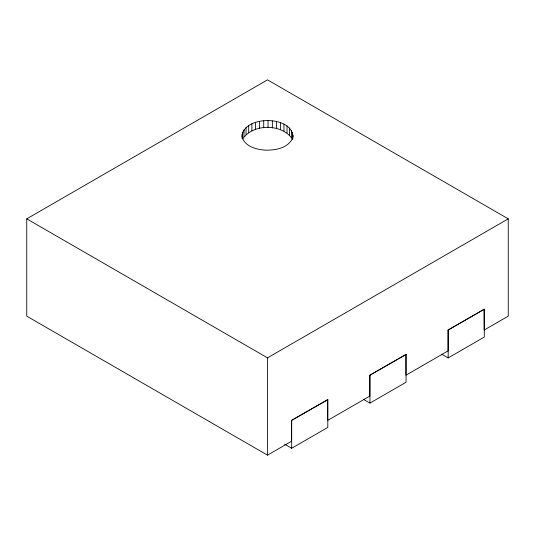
<?xml version="1.0" encoding="UTF-8"?>
<svg xmlns="http://www.w3.org/2000/svg" width="535" height="535" viewBox="0 0 535 535"><rect width="100%" height="100%" fill="white"/><g stroke="black" fill="none" stroke-linecap="round" stroke-linejoin="round"><path stroke-width="0.8" d="M292.752 139.18C296.002 115.099 242.723 114.477 242.014 136.833M292.752 137.635C288.512 148.295 274.97 150.469 264.798 150.114C255.676 149.479 242.188 145.614 242.014 134.512M292.277 139C282.025 123.445 252.995 123.505 242.656 138.993L242.656 132.045M284.593 444.164L291.695 448.263L327.808 427.418L327.808 399.618L291.575 420.396L291.575 441.248L267.5 455.145L26.75 316.152L26.75 218.848L267.5 79.855L508.25 218.848L508.25 316.152L484.175 330.048L484.175 309.197L484.295 337.07L448.183 357.915L441.79 354.223M26.75 218.848L267.5 357.848L508.25 218.848M327.688 399.545L327.688 420.396L369.819 396.074L369.819 375.222L406.052 354.444L406.052 382.244L369.939 403.089L363.546 399.398M405.931 354.371L405.931 375.222L448.062 350.9L448.062 330.048L484.175 309.197M291.575 420.396L327.808 399.618M369.819 375.222L406.052 354.444M448.062 330.048L484.295 309.27M448.183 330.115L448.183 357.915M369.939 375.289L369.939 403.089M293.033 135.141L293.033 136.686M292.571 132.653L292.571 138.832M291.695 420.463L291.695 448.263M291.388 130.246L291.388 137.201M289.522 127.992L289.522 134.94M287.021 125.952L287.021 132.901M283.958 124.18L283.958 131.135M280.427 122.736L280.427 129.691M276.515 121.659L276.515 128.607M272.348 120.977L272.348 127.932M268.042 120.716L268.042 127.664M267.5 357.848L267.5 455.145M263.722 120.87L263.722 127.825M259.508 121.452L259.508 128.4M255.523 122.435L255.523 129.383M251.885 123.786L251.885 130.741M248.695 125.478L248.695 132.433M246.046 127.457L246.046 134.412M244.013 129.671L244.013 136.619M242.108 137.013L242.108 138.558"/></g></svg>
